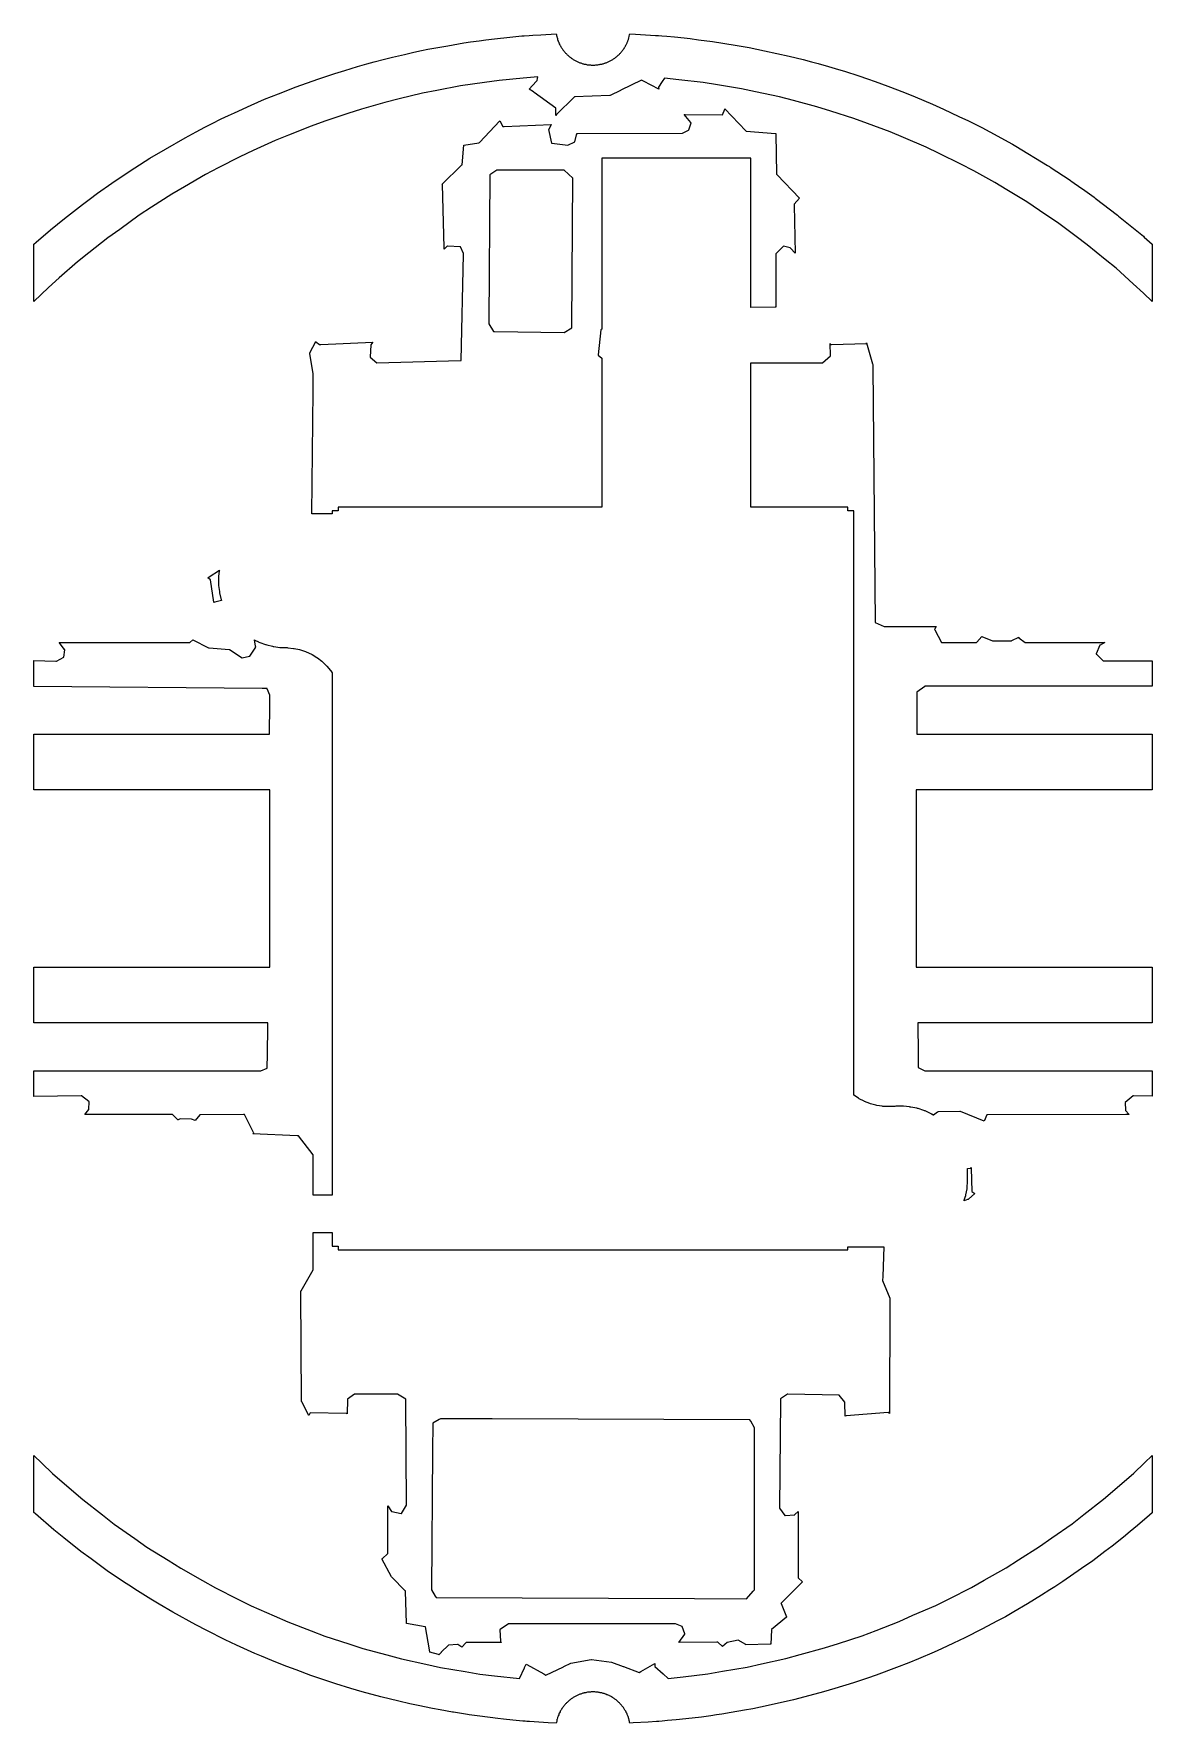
# Model space of a CAD drawing. Header units: millimetres. Extents: x -45 to 45, y -68 to 68.
import ezdxf

# ---------------------------------------------------------------- set-up
doc = ezdxf.new("R2010")
doc.units = ezdxf.units.MM
doc.layers.add('lower', color=7, linetype='Continuous')

msp = doc.modelspace()

# ---------------------------------------------------------------- linework, layer by layer
at = {"layer": 'lower'}
for points in [[(-44.81, 51.23), (-43.65, 52.24), (-42.52, 53.14), (-41.08, 54.28), (-40.55, 54.68), (-39.88, 55.18), (-38.73, 55.98), (-37.82, 56.61), (-36.87, 57.22), (-35.66, 57.99), (-34.41, 58.72), (-32.82, 59.64), (-31.93, 60.12), (-31.23, 60.49), (-30.65, 60.79), (-29.91, 61.16), (-29.32, 61.44), (-28.85, 61.66), (-27.5, 62.26), (-26.44, 62.74), (-25.31, 63.18), (-23.88, 63.75), (-22.14, 64.36), (-20.77, 64.83), (-19.98, 65.07), (-18.96, 65.38), (-18.21, 65.59), (-17.62, 65.76), (-16.79, 65.97), (-16.14, 66.14), (-15.18, 66.36), (-14.43, 66.53), (-13.79, 66.67), (-13.28, 66.77), (-11.67, 67.06), (-10.4, 67.28), (-9.86, 67.36), (-9.17, 67.46), (-8.63, 67.53), (-7.94, 67.61), (-6.7, 67.74), (-5.72, 67.84), (-5.6, 67.85), (-5.53, 67.85), (-5.14, 67.88), (-4.85, 67.91), (-4.2, 67.94), (-2.97, 68.02), (-2.96, 68.02), (-2.95, 67.95), (-2.93, 67.88), (-2.93, 67.87), (-2.92, 67.79), (-2.91, 67.78), (-2.89, 67.71), (-2.87, 67.64), (-2.87, 67.62), (-2.85, 67.55), (-2.82, 67.48), (-2.81, 67.46), (-2.79, 67.39), (-2.76, 67.33), (-2.75, 67.3), (-2.72, 67.24), (-2.71, 67.2), (-2.67, 67.14), (-2.64, 67.08), (-2.62, 67.04), (-2.59, 66.98), (-2.56, 66.94), (-2.53, 66.88), (-2.49, 66.83), (-2.46, 66.79), (-2.43, 66.73), (-2.4, 66.69), (-2.35, 66.64), (-2.31, 66.59), (-2.28, 66.55), (-2.24, 66.5), (-2.2, 66.46), (-2.16, 66.42), (-2.11, 66.37), (-2.07, 66.33), (-2.03, 66.29), (-1.98, 66.25), (-1.94, 66.21), (-1.89, 66.17), (-1.84, 66.13), (-1.79, 66.1), (-1.75, 66.06), (-1.69, 66.02), (-1.64, 65.99), (-1.59, 65.96), (-1.54, 65.93), (-1.49, 65.9), (-1.44, 65.87), (-1.38, 65.84), (-1.33, 65.81), (-1.27, 65.78), (-1.22, 65.76), (-1.16, 65.73), (-1.1, 65.71), (-1.05, 65.69), (-0.99, 65.67), (-0.93, 65.65), (-0.87, 65.63), (-0.81, 65.61), (-0.76, 65.6), (-0.7, 65.58), (-0.64, 65.57), (-0.58, 65.56), (-0.52, 65.54), (-0.46, 65.53), (-0.39, 65.53), (-0.33, 65.52), (-0.27, 65.51), (-0.21, 65.51), (-0.15, 65.5), (-0.09, 65.5), (-0.03, 65.5), (0.03, 65.5), (0.09, 65.5), (0.15, 65.5), (0.22, 65.51), (0.28, 65.51), (0.34, 65.52), (0.4, 65.53), (0.46, 65.54), (0.52, 65.55), (0.58, 65.56), (0.64, 65.57), (0.7, 65.58), (0.76, 65.6), (0.82, 65.61), (0.88, 65.63), (0.94, 65.65), (0.99, 65.67), (1.05, 65.69), (1.11, 65.71), (1.16, 65.73), (1.22, 65.76), (1.28, 65.78), (1.33, 65.81), (1.38, 65.84), (1.44, 65.87), (1.49, 65.9), (1.54, 65.93), (1.6, 65.96), (1.65, 65.99), (1.7, 66.03), (1.75, 66.06), (1.8, 66.1), (1.84, 66.13), (1.89, 66.17), (1.94, 66.21), (1.98, 66.25), (2.03, 66.29), (2.07, 66.33), (2.12, 66.37), (2.16, 66.42), (2.2, 66.46), (2.24, 66.51), (2.28, 66.55), (2.32, 66.6), (2.36, 66.65), (2.39, 66.69), (2.43, 66.74), (2.46, 66.78), (2.5, 66.84), (2.53, 66.9), (2.56, 66.93), (2.59, 66.99), (2.62, 67.03), (2.65, 67.09), (2.68, 67.16), (2.7, 67.19), (2.74, 67.29), (2.76, 67.32), (2.8, 67.42), (2.81, 67.45), (2.85, 67.55), (2.85, 67.57), (2.89, 67.68), (2.89, 67.7), (2.92, 67.81), (2.92, 67.82), (2.95, 67.94), (2.95, 67.94), (2.96, 68.02), (3.42, 67.99), (5.04, 67.89), (5.27, 67.88), (5.55, 67.85), (5.94, 67.82), (6.55, 67.76), (7.33, 67.68), (7.82, 67.63), (8.5, 67.54), (9.61, 67.4), (11.43, 67.1), (12.57, 66.91), (13.79, 66.65), (15.78, 66.22), (16.9, 65.94), (17.59, 65.77), (18.11, 65.62), (18.96, 65.39), (19.75, 65.15), (20.24, 65), (21.38, 64.63), (22.09, 64.39), (22.71, 64.17), (23.72, 63.81), (25.08, 63.28), (25.92, 62.95), (27.33, 62.34), (28.2, 61.96), (29.45, 61.37), (30.23, 61), (31.29, 60.46), (31.94, 60.12), (33.75, 59.12), (34.04, 58.96), (36.58, 57.41), (36.73, 57.33), (36.8, 57.28), (38.4, 56.22), (38.44, 56.19), (39.33, 55.57), (39.38, 55.54), (40.33, 54.85), (40.41, 54.79), (42.21, 53.42), (42.3, 53.34), (44.29, 51.71), (44.35, 51.65), (45, 51.08), (45, 46.47), (44.31, 47.14), (43.48, 47.89), (42.09, 49.14), (41.22, 49.85), (39.78, 51.03), (38.88, 51.7), (37.38, 52.81), (36.45, 53.44), (34.9, 54.48), (33.31, 55.45), (32.35, 56.03), (30.64, 56.97), (29.61, 57.53), (27.85, 58.38), (26.8, 58.89), (25, 59.66), (23.92, 60.11), (22.09, 60.79), (20.99, 61.2), (19.13, 61.79), (18.02, 62.14), (16.13, 62.64), (15, 62.94), (13.09, 63.34), (11.94, 63.59), (10.02, 63.9), (8.86, 64.09), (6.92, 64.31), (5.76, 64.44), (5.57, 64.17), (5.27, 63.72), (5.27, 63.7), (5.29, 63.56), (4.06, 64.19), (3.9, 64.27), (2.23, 63.47), (2.21, 63.46), (1.37, 63.06), (1.36, 63.06), (-1.48, 62.93), (-1.5, 62.92), (-1.52, 62.91), (-2.95, 61.52), (-2.95, 61.51), (-2.98, 61.45), (-2.98, 61.47), (-2.99, 62.03), (-4.74, 63.29), (-4.79, 63.33), (-5.13, 63.57), (-4.57, 64.17), (-4.5, 64.25), (-4.47, 64.43), (-4.45, 64.55), (-5.62, 64.44), (-7.56, 64.26), (-8.72, 64.09), (-10.65, 63.82), (-12.57, 63.45), (-13.71, 63.23), (-15.61, 62.77), (-16.75, 62.49), (-18.62, 61.94), (-19.74, 61.61), (-21.59, 60.97), (-22.69, 60.59), (-24.5, 59.86), (-25.59, 59.43), (-27.36, 58.61), (-28.42, 58.12), (-30.16, 57.22), (-31.19, 56.68), (-32.88, 55.7), (-33.89, 55.11), (-35.53, 54.05), (-36.51, 53.41), (-38.09, 52.27), (-39.04, 51.59), (-40.57, 50.38), (-41.49, 49.65), (-42.95, 48.36), (-43.83, 47.59), (-45, 46.46), (-45, 51.07), (-44.81, 51.23)], [(-11.97, 50.68), (-11.97, 50.81), (-12.12, 55.87), (-12.12, 55.87), (-12.17, 55.87), (-10.58, 57.43), (-10.54, 57.47), (-10.4, 59.04), (-10.4, 59.05), (-9.19, 59.23), (-9.18, 59.23), (-9.14, 59.27), (-7.51, 61.02), (-7.5, 61.01), (-7.25, 60.55), (-7.15, 60.55), (-3.36, 60.71), (-3.56, 60.32), (-3.57, 60.31), (-3.57, 60.3), (-3.33, 59.21), (-3.31, 59.21), (-2.02, 59.06), (-1.47, 59.32), (-1.46, 59.33), (-1.3, 59.99), (-1.3, 60), (-1.22, 60), (7.21, 60.01), (7.69, 60.26), (7.69, 60.26), (7.7, 60.27), (7.89, 60.86), (7.88, 60.87), (7.33, 61.51), (7.41, 61.51), (10.41, 61.5), (10.61, 61.96), (10.61, 61.97), (12.29, 60.21), (12.33, 60.17), (14.68, 60), (14.7, 60), (14.7, 59.97), (14.77, 56.72), (14.82, 56.67), (16.63, 54.78), (16.62, 54.77), (16.2, 54.31), (16.2, 54.21), (16.27, 50.34), (15.89, 50.76), (15.88, 50.77), (15.88, 50.77), (15.34, 50.91), (15.33, 50.91), (14.72, 50.3), (14.7, 46.04), (14.7, 46), (14.65, 46), (12.7, 45.99), (12.7, 46.04), (12.7, 57.77), (12.7, 58), (0.81, 58), (0.7, 58), (0.7, 57.77), (0.7, 44.31), (0.7, 44.22), (0.63, 44.17), (0.63, 44.17), (0.42, 42.17), (0.41, 42.15), (0.42, 42.15), (0.7, 41.89), (0.7, 41.84), (0.7, 30.12), (0.7, 29.9), (-20.02, 29.9), (-20.5, 29.9), (-20.5, 29.86), (-20.5, 29.6), (-20.56, 29.6), (-21, 29.6), (-21, 29.57), (-21, 29.37), (-21.2, 29.36), (-22.62, 29.35), (-22.52, 39.23), (-22.51, 40.63), (-22.79, 42.28), (-22.79, 42.3), (-22.78, 42.32), (-22.31, 43.23), (-22.3, 43.22), (-22, 43), (-21.89, 43.01), (-17.73, 43.19), (-17.89, 42.96), (-17.89, 42.95), (-17.94, 42), (-17.94, 41.99), (-17.94, 41.99), (-17.4, 41.52), (-10.67, 41.72), (-10.61, 41.72), (-10.41, 50.24), (-10.41, 50.32), (-10.41, 50.32), (-10.65, 50.86), (-11.71, 50.92), (-11.72, 50.92), (-11.73, 50.91), (-11.97, 50.68)], [(-7.93, 44.04), (-2.32, 43.96), (-1.7, 44.34), (-1.69, 44.34), (-1.69, 44.51), (-1.61, 56.4), (-2.31, 57.03), (-2.32, 57.04), (-7.67, 57.04), (-7.75, 57.04), (-8.3, 56.66), (-8.31, 56.66), (-8.39, 44.85), (-8.39, 44.68), (-8.38, 44.67), (-8.01, 44.04), (-7.93, 44.04)], [(36.44, 7.14), (26, 7.14), (26, 6.83), (26, 6.83), (26, 6.83), (26, 6.82), (26, 6.82), (26, 6.82), (26, 6.82), (26, 6.82), (26, 6.82), (26, 6.82), (26, 6.81), (26, 6.81), (26, 6.81), (26, 6.81), (26, 6.81), (26, -6.61), (26, -6.82), (26, -6.83), (26, -6.83), (26, -6.83), (26, -6.83), (26, -6.83), (26, -6.83), (26, -6.83), (26, -6.84), (26, -6.84), (26, -6.84), (26, -6.84), (26, -6.84), (26, -6.84), (26, -6.85), (26, -7.15), (39.71, -7.15), (45, -7.14), (45, -11.61), (42.62, -11.61), (26.15, -11.61), (26.16, -14.18), (26.16, -14.8), (26.16, -15.02), (26.16, -15.12), (26.16, -15.17), (26.16, -15.2), (26.16, -15.22), (26.71, -15.48), (26.72, -15.48), (26.72, -15.49), (26.73, -15.49), (26.73, -15.49), (27.11, -15.49), (45, -15.5), (45, -17.54), (43.49, -17.51), (43.48, -17.51), (43.46, -17.51), (42.83, -18.04), (42.83, -18.04), (42.82, -18.04), (42.82, -18.04), (42.82, -18.05), (42.82, -18.05), (42.82, -18.05), (42.82, -18.05), (42.82, -18.05), (42.82, -18.05), (42.82, -18.05), (42.85, -18.66), (42.86, -18.67), (43.16, -19), (42.87, -19.01), (31.71, -19.03), (31.7, -19.04), (31.49, -19.55), (29.57, -18.77), (29.52, -18.75), (27.8, -18.78), (27.77, -18.78), (27.72, -18.81), (27.4, -19.06), (27.38, -19.05), (27.26, -18.97), (27.25, -18.97), (27.22, -18.95), (27.16, -18.92), (26.72, -18.72), (26.71, -18.72), (26.68, -18.7), (26.61, -18.68), (26.16, -18.53), (26.15, -18.53), (26.11, -18.52), (26.05, -18.5), (25.57, -18.4), (25.57, -18.4), (25.53, -18.4), (25.46, -18.39), (24.98, -18.34), (24.98, -18.34), (24.94, -18.34), (24.87, -18.34), (24.39, -18.34), (24.39, -18.34), (24.37, -18.34), (24.3, -18.35), (23.84, -18.37), (23.77, -18.37), (23.33, -18.35), (23.27, -18.34), (22.83, -18.28), (22.77, -18.26), (22.34, -18.14), (22.28, -18.12), (21.86, -17.96), (21.81, -17.93), (21.41, -17.73), (21.36, -17.69), (21, -17.45), (21, 23.77), (21, 29.6), (20.94, 29.6), (20.5, 29.6), (20.5, 29.86), (20.5, 29.9), (12.88, 29.9), (12.7, 29.9), (12.7, 30.12), (12.7, 41.47), (12.7, 41.51), (18.33, 41.51), (18.46, 41.51), (18.46, 41.52), (19.1, 42.09), (19.1, 42.11), (19.08, 43.07), (19.08, 43.07), (19.11, 43), (19.18, 43), (22, 43.07), (22, 43.07), (22.02, 43.13), (22.5, 41.43), (22.51, 41.38), (22.51, 41.19), (22.71, 20.6), (22.72, 20.6), (23.43, 20.3), (23.54, 20.3), (27.61, 20.29), (27.61, 20.28), (27.49, 20.04), (27.5, 20.02), (28.04, 19), (28.11, 19), (30.87, 19.01), (30.88, 19.02), (31.3, 19.49), (32.14, 19.15), (32.16, 19.15), (32.18, 19.15), (33.69, 19.15), (33.71, 19.16), (34.28, 19.44), (34.28, 19.44), (34.27, 19.38), (34.28, 19.37), (34.77, 19), (41.01, 19), (41.18, 19), (40.81, 18.8), (40.8, 18.79), (40.79, 18.78), (40.5, 18.08), (40.5, 18.08), (40.5, 18.08), (40.5, 18.08), (40.5, 18.08), (40.5, 18.08), (40.5, 18.08), (40.5, 18.07), (40.51, 18.07), (41.06, 17.52), (41.11, 17.52), (45, 17.53), (45, 15.5), (27.11, 15.49), (26.92, 15.49), (26.73, 15.49), (26.73, 15.49), (26.72, 15.48), (26.71, 15.48), (26.71, 15.47), (26.05, 15), (26.05, 14.98), (26.05, 14.94), (26.05, 14.87), (26.05, 14.72), (26.05, 14.26), (26.06, 11.61), (32.77, 11.61), (45, 11.61), (45, 7.14), (36.44, 7.14)], [(-30.42, 22.24), (-30.49, 22.22), (-30.5, 22.26), (-30.78, 24.05), (-30.78, 24.05), (-31, 24.22), (-30.88, 24.3), (-30.07, 24.84), (-30.08, 24.78), (-30.14, 24.31), (-30.14, 24.3), (-30.14, 24.26), (-30.14, 24.2), (-30.14, 23.71), (-30.14, 23.71), (-30.14, 23.67), (-30.13, 23.6), (-30.07, 23.12), (-30.07, 23.11), (-30.07, 23.07), (-30.05, 23.01), (-29.94, 22.54), (-29.94, 22.53), (-29.93, 22.5), (-29.93, 22.48), (-29.9, 22.39), (-30.42, 22.24)], [(-43.22, 17.51), (-43.2, 17.51), (-43.18, 17.51), (-42.59, 17.83), (-42.59, 17.83), (-42.59, 17.83), (-42.59, 17.83), (-42.59, 17.83), (-42.58, 17.83), (-42.51, 18.42), (-42.51, 18.42), (-42.51, 18.42), (-42.51, 18.43), (-42.51, 18.43), (-42.52, 18.44), (-42.97, 19), (-42.7, 19), (-32.45, 19), (-32.45, 19.01), (-32.19, 19.21), (-30.95, 18.58), (-30.91, 18.57), (-30.9, 18.57), (-29.27, 18.43), (-29.27, 18.43), (-29.26, 18.43), (-29.26, 18.43), (-29.26, 18.43), (-29.26, 18.43), (-28.22, 17.78), (-27.63, 17.91), (-27.63, 17.91), (-27.63, 17.91), (-27.62, 17.91), (-27.62, 17.91), (-27.62, 17.91), (-27.14, 18.63), (-27.14, 18.64), (-27.14, 18.64), (-27.15, 18.71), (-27.24, 19.22), (-27.2, 19.2), (-26.92, 19.06), (-26.91, 19.05), (-26.88, 19.04), (-26.82, 19.01), (-26.36, 18.85), (-26.36, 18.84), (-26.32, 18.83), (-26.25, 18.82), (-25.79, 18.7), (-25.78, 18.7), (-25.74, 18.69), (-25.68, 18.68), (-25.2, 18.61), (-25.19, 18.61), (-25.16, 18.61), (-25.09, 18.61), (-24.62, 18.59), (-24.56, 18.58), (-24.1, 18.53), (-24.04, 18.52), (-23.61, 18.43), (-23.55, 18.41), (-23.13, 18.27), (-23.07, 18.24), (-22.66, 18.06), (-22.61, 18.03), (-22.23, 17.8), (-22.18, 17.76), (-21.82, 17.49), (-21.78, 17.45), (-21.46, 17.15), (-21.42, 17.1), (-21.13, 16.76), (-21.11, 16.73), (-21, 16.57), (-21, 11.35), (-21, -25.5), (-22.32, -25.5), (-22.51, -25.5), (-22.51, -22.43), (-22.51, -22.29), (-22.53, -22.26), (-23.71, -20.72), (-23.8, -20.71), (-27.37, -20.57), (-27.37, -20.57), (-27.29, -20.48), (-27.31, -20.44), (-28.04, -19), (-28.13, -19), (-31.64, -19.03), (-31.65, -19.04), (-32.02, -19.49), (-32.31, -19.37), (-32.32, -19.37), (-32.33, -19.37), (-33.21, -19.34), (-33.21, -19.34), (-33.39, -19.44), (-33.4, -19.43), (-33.83, -19), (-40.72, -19), (-40.9, -19), (-40.56, -18.61), (-40.56, -18.6), (-40.56, -18.6), (-40.56, -18.59), (-40.55, -17.96), (-40.55, -17.96), (-40.55, -17.96), (-40.55, -17.96), (-40.55, -17.95), (-40.56, -17.95), (-40.56, -17.95), (-41.15, -17.51), (-41.17, -17.51), (-41.2, -17.51), (-45, -17.55), (-45, -15.5), (-27.11, -15.49), (-26.92, -15.49), (-26.73, -15.49), (-26.73, -15.49), (-26.72, -15.49), (-26.72, -15.48), (-26.72, -15.48), (-26.21, -15.28), (-26.21, -15.26), (-26.21, -15.24), (-26.21, -15.19), (-26.21, -15.12), (-26.21, -14.95), (-26.2, -14.45), (-26.18, -11.61), (-32.95, -11.61), (-45, -11.61), (-45, -7.14), (-39.71, -7.15), (-26, -7.15), (-26, -6.83), (-26, -6.83), (-26, -6.83), (-26, -6.82), (-26, -6.82), (-26, -6.82), (-26, -6.82), (-26, -6.82), (-26, -6.82), (-26, -6.82), (-26, -6.81), (-26, -6.81), (-26, -6.81), (-26, -6.81), (-26, -6.81), (-26, 6.61), (-26, 6.82), (-26, 6.83), (-26, 6.83), (-26, 6.83), (-26, 6.83), (-26, 6.83), (-26, 6.83), (-26, 6.83), (-26, 6.84), (-26, 6.84), (-26, 6.84), (-26, 6.84), (-26, 6.84), (-26, 6.84), (-26, 6.85), (-26, 7.14), (-39.96, 7.14), (-45, 7.14), (-45, 11.61), (-43.58, 11.61), (-26.03, 11.61), (-26.01, 14.01), (-26.01, 14.48), (-26.01, 14.63), (-26.01, 14.7), (-26.01, 14.74), (-26.01, 14.77), (-26.22, 15.27), (-26.22, 15.28), (-26.22, 15.28), (-26.22, 15.29), (-26.22, 15.29), (-26.62, 15.3), (-45, 15.45), (-45, 17.55), (-43.22, 17.51)], [(29.87, -25.95), (29.88, -25.91), (29.98, -25.57), (29.99, -25.57), (29.99, -25.53), (30.01, -25.46), (30.1, -24.99), (30.1, -24.98), (30.1, -24.94), (30.11, -24.88), (30.15, -24.39), (30.15, -24.39), (30.15, -24.36), (30.15, -24.3), (30.15, -23.81), (30.15, -23.81), (30.15, -23.79), (30.13, -23.39), (30.13, -23.34), (30.34, -23.32), (30.37, -23.32), (30.37, -23.32), (30.43, -23.28), (30.43, -23.33), (30.49, -25.21), (30.49, -25.21), (30.72, -25.36), (30.21, -25.83), (30.19, -25.84), (30.15, -25.85), (29.87, -25.95)], [(15.12, -58.38), (15.13, -58.39), (15.58, -59.46), (15.57, -59.47), (14.37, -60.48), (14.37, -60.51), (14.32, -61.65), (14.27, -61.65), (12.3, -61.71), (12.29, -61.67), (12.29, -61.67), (12.29, -61.67), (11.69, -61.33), (10.81, -61.52), (10.8, -61.52), (10.79, -61.53), (10.43, -61.84), (10.42, -61.83), (10.05, -61.5), (9.97, -61.5), (6.9, -61.52), (7.39, -60.85), (7.4, -60.83), (7.4, -60.83), (7.17, -60.22), (7.17, -60.22), (6.65, -60.01), (6.52, -60.01), (-6.8, -60.01), (-7.48, -60.48), (-7.49, -60.49), (-7.44, -61.42), (-7.44, -61.43), (-7.44, -61.43), (-7.36, -61.51), (-7.43, -61.51), (-10.22, -61.53), (-10.23, -61.54), (-10.56, -61.9), (-10.89, -61.69), (-10.9, -61.69), (-10.9, -61.69), (-11.63, -61.72), (-12.21, -62.31), (-12.22, -62.32), (-12.4, -62.5), (-12.43, -62.49), (-13.13, -62.29), (-13.16, -62.12), (-13.16, -62.1), (-13.49, -60.27), (-13.5, -60.27), (-15, -60), (-15.1, -57.39), (-15.1, -57.37), (-15.11, -57.36), (-16.2, -56.25), (-16.22, -56.22), (-16.98, -54.79), (-16.97, -54.78), (-16.5, -54.36), (-16.5, -54.26), (-16.5, -50.51), (-16.21, -50.96), (-16.21, -50.97), (-16.2, -50.98), (-15.43, -51.12), (-15.42, -51.12), (-15.01, -50.47), (-15.07, -42.01), (-15.07, -41.93), (-15.73, -41.51), (-15.73, -41.51), (-15.77, -41.51), (-19.2, -41.52), (-19.76, -41.92), (-19.76, -41.93), (-19.76, -41.96), (-19.77, -43.1), (-19.84, -43.09), (-22.75, -43.03), (-22.87, -43.24), (-22.87, -43.24), (-23.43, -42.13), (-23.45, -42.1), (-23.5, -33.28), (-23.5, -33.2), (-23.49, -33.19), (-22.51, -31.52), (-22.51, -31.39), (-22.51, -28.5), (-22.32, -28.5), (-21, -28.5), (-21, -28.64), (-21, -29.6), (-20.94, -29.6), (-20.5, -29.6), (-20.5, -29.86), (-20.5, -29.9), (-19.76, -29.9), (16.88, -29.9), (18.8, -29.9), (20.5, -29.9), (20.5, -29.87), (20.5, -29.65), (23.05, -29.65), (23.41, -29.65), (23.32, -32.04), (23.3, -32.37), (23.88, -33.78), (23.89, -33.8), (23.89, -34.03), (23.85, -43.08), (23.85, -43.08), (23.75, -43), (20.38, -43.28), (20.29, -43.29), (20.26, -42.2), (20.26, -42.17), (19.81, -41.59), (19.81, -41.59), (15.69, -41.51), (15.65, -41.51), (15.65, -41.52), (15.09, -41.89), (15.09, -41.97), (15.01, -50.71), (15.45, -51.3), (15.45, -51.3), (15.46, -51.3), (16.23, -51.23), (16.24, -51.22), (16.5, -50.96), (16.5, -51.09), (16.5, -56.31), (16.51, -56.31), (16.86, -56.63), (15.17, -58.33), (15.12, -58.38)], [(-12.27, -43.51), (-12.37, -43.57), (-12.9, -43.87), (-12.92, -46.1), (-12.99, -57.27), (-12.69, -57.79), (-12.63, -57.9), (8.18, -57.97), (12.35, -57.99), (12.88, -57.39), (12.99, -57.27), (12.99, -46.4), (12.99, -44.22), (12.69, -43.7), (12.63, -43.6), (-8.12, -43.52), (-12.27, -43.51)], [(44.79, -51.27), (43.82, -52.09), (43.23, -52.59), (42.68, -53.03), (41.77, -53.76), (41.18, -54.2), (40.22, -54.93), (39.31, -55.57), (37.82, -56.61), (37.17, -57.03), (36.77, -57.29), (36.09, -57.72), (34.97, -58.41), (33.87, -59.05), (33.19, -59.44), (32.5, -59.81), (31.35, -60.43), (29.91, -61.15), (29.02, -61.58), (28.05, -62.02), (27.46, -62.29), (26.19, -62.83), (25.41, -63.16), (24.42, -63.53), (22.79, -64.15), (22.1, -64.39), (20.96, -64.77), (19.47, -65.22), (18.56, -65.5), (17.05, -65.9), (16.13, -66.14), (14.1, -66.58), (12.86, -66.85), (12.2, -66.97), (11.12, -67.16), (10.38, -67.28), (9.94, -67.35), (9.48, -67.41), (8.74, -67.52), (7.47, -67.66), (6.69, -67.75), (5.99, -67.81), (5.57, -67.85), (5.31, -67.87), (5.1, -67.89), (4.45, -67.93), (3.23, -68), (2.97, -68.02), (2.96, -68.02), (2.96, -68.01), (2.96, -68.01), (2.94, -67.93), (2.93, -67.84), (2.92, -67.83), (2.91, -67.75), (2.88, -67.68), (2.88, -67.66), (2.86, -67.58), (2.85, -67.56), (2.82, -67.48), (2.8, -67.41), (2.78, -67.38), (2.76, -67.32), (2.74, -67.28), (2.71, -67.22), (2.68, -67.15), (2.66, -67.12), (2.63, -67.05), (2.61, -67.02), (2.57, -66.96), (2.54, -66.9), (2.51, -66.86), (2.47, -66.8), (2.45, -66.76), (2.41, -66.71), (2.37, -66.66), (2.33, -66.62), (2.29, -66.56), (2.26, -66.53), (2.21, -66.48), (2.17, -66.43), (2.13, -66.39), (2.09, -66.34), (2.05, -66.31), (2, -66.26), (1.95, -66.22), (1.91, -66.18), (1.86, -66.14), (1.81, -66.11), (1.76, -66.07), (1.71, -66.04), (1.66, -66), (1.61, -65.97), (1.56, -65.94), (1.5, -65.9), (1.45, -65.87), (1.4, -65.85), (1.34, -65.82), (1.29, -65.79), (1.23, -65.76), (1.17, -65.74), (1.12, -65.72), (1.06, -65.69), (1, -65.67), (0.95, -65.65), (0.89, -65.63), (0.83, -65.62), (0.77, -65.6), (0.71, -65.58), (0.65, -65.57), (0.59, -65.56), (0.53, -65.55), (0.47, -65.54), (0.41, -65.53), (0.35, -65.52), (0.28, -65.51), (0.22, -65.51), (0.16, -65.5), (0.1, -65.5), (0.04, -65.5), (-0.02, -65.5), (-0.08, -65.5), (-0.15, -65.5), (-0.21, -65.51), (-0.27, -65.51), (-0.33, -65.52), (-0.39, -65.53), (-0.45, -65.53), (-0.51, -65.54), (-0.58, -65.56), (-0.63, -65.57), (-0.7, -65.58), (-0.75, -65.6), (-0.81, -65.61), (-0.87, -65.63), (-0.93, -65.65), (-0.99, -65.67), (-1.05, -65.69), (-1.1, -65.71), (-1.16, -65.73), (-1.22, -65.76), (-1.27, -65.78), (-1.33, -65.81), (-1.38, -65.84), (-1.44, -65.87), (-1.49, -65.9), (-1.54, -65.93), (-1.6, -65.96), (-1.65, -65.99), (-1.7, -66.03), (-1.75, -66.06), (-1.8, -66.1), (-1.85, -66.14), (-1.89, -66.17), (-1.94, -66.21), (-1.99, -66.26), (-2.03, -66.29), (-2.08, -66.34), (-2.12, -66.38), (-2.16, -66.42), (-2.21, -66.47), (-2.24, -66.51), (-2.29, -66.56), (-2.32, -66.6), (-2.36, -66.65), (-2.39, -66.69), (-2.43, -66.74), (-2.47, -66.8), (-2.5, -66.84), (-2.54, -66.9), (-2.56, -66.94), (-2.59, -66.99), (-2.63, -67.05), (-2.65, -67.09), (-2.69, -67.17), (-2.71, -67.21), (-2.75, -67.3), (-2.76, -67.33), (-2.8, -67.43), (-2.81, -67.46), (-2.85, -67.56), (-2.86, -67.59), (-2.89, -67.7), (-2.9, -67.72), (-2.92, -67.83), (-2.95, -67.96), (-2.95, -67.96), (-2.96, -68.02), (-3.61, -67.98), (-5.1, -67.89), (-5.33, -67.87), (-5.47, -67.86), (-5.65, -67.84), (-6.45, -67.77), (-7.21, -67.69), (-7.67, -67.64), (-9.1, -67.46), (-9.97, -67.34), (-10.09, -67.31), (-11.23, -67.13), (-11.31, -67.13), (-12.31, -66.95), (-12.92, -66.84), (-14.07, -66.6), (-14.75, -66.46), (-15.63, -66.25), (-17.07, -65.9), (-18.58, -65.48), (-19.48, -65.23), (-20.69, -64.84), (-22.7, -64.18), (-23.9, -63.73), (-24.63, -63.46), (-25.39, -63.16), (-25.85, -62.98), (-26.69, -62.62), (-27.2, -62.41), (-28.7, -61.72), (-29.61, -61.3), (-31.08, -60.55), (-31.97, -60.1), (-33.81, -59.07), (-34.91, -58.44), (-35.57, -58.04), (-36.66, -57.37), (-37.35, -56.91), (-37.77, -56.64), (-38.52, -56.13), (-38.98, -55.82), (-40.38, -54.79), (-41.22, -54.18), (-42.58, -53.1), (-43.4, -52.45), (-44.87, -51.17), (-45, -51.06), (-45, -46.46), (-44.36, -47.08), (-43.49, -47.91), (-41.97, -49.22), (-41.05, -50.01), (-39.47, -51.24), (-38.52, -51.98), (-36.88, -53.14), (-35.9, -53.83), (-34.2, -54.9), (-33.18, -55.54), (-31.43, -56.53), (-30.38, -57.12), (-28.59, -58.02), (-27.51, -58.56), (-25.67, -59.37), (-24.57, -59.85), (-22.69, -60.57), (-21.57, -61), (-19.66, -61.62), (-18.52, -61.99), (-16.58, -62.52), (-15.42, -62.84), (-13.46, -63.27), (-12.28, -63.52), (-10.3, -63.86), (-9.11, -64.06), (-7.92, -64.2), (-5.92, -64.43), (-5.52, -63.56), (-5.51, -63.54), (-5.38, -63.25), (-5.33, -63.28), (-3.97, -64.03), (-3.79, -64.14), (-2.38, -63.47), (-2.36, -63.46), (-1.78, -63.18), (-1.78, -63.18), (-0.15, -62.89), (-0.14, -62.89), (-0.12, -62.89), (1.48, -63.09), (1.49, -63.09), (2.43, -63.45), (2.45, -63.46), (3.72, -63.94), (3.86, -63.86), (4.78, -63.32), (4.97, -63.2), (4.98, -63.3), (4.98, -63.31), (4.98, -63.44), (5.65, -64.05), (6.06, -64.42), (7.25, -64.27), (9.24, -64.04), (10.42, -63.84), (12.4, -63.5), (13.57, -63.24), (15.53, -62.81), (16.68, -62.49), (18.62, -61.96), (19.76, -61.59), (21.66, -60.97), (22.78, -60.54), (24.65, -59.82), (25.75, -59.33), (27.58, -58.53), (28.66, -57.99), (30.45, -57.09), (31.49, -56.5), (33.24, -55.51), (34.25, -54.87), (35.94, -53.8), (36.93, -53.1), (38.56, -51.95), (39.51, -51.21), (41.09, -49.98), (42, -49.19), (43.51, -47.88), (44.38, -47.05), (45, -46.46), (45, -51.08), (44.79, -51.27)]]:
    msp.add_lwpolyline(points, close=True, dxfattribs=at)

doc.saveas('drawing.dxf')
